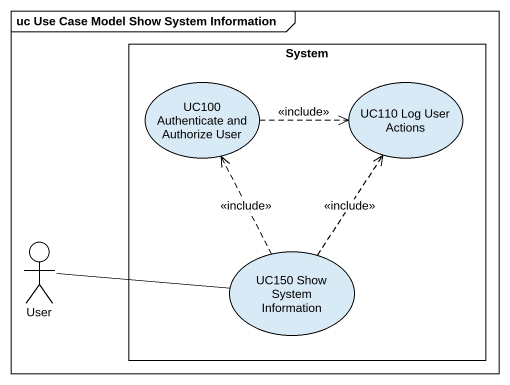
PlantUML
@startuml
mainframe uc Use Case Model Show System Information
rectangle System {
  usecase "UC100 Authenticate and Authorize User" as UC100_Authenticate_and
  usecase "UC110 Log User Actions" as UC110_Log_User_Actions
  usecase "UC150 Show System Information" as UC150_Show_System
}
actor User
UC100_Authenticate_and .right.> UC110_Log_User_Actions : <<include>>
User -right- UC150_Show_System
UC150_Show_System .up.> UC100_Authenticate_and : <<include>>
UC150_Show_System .up.> UC110_Log_User_Actions : <<include>>
@enduml
